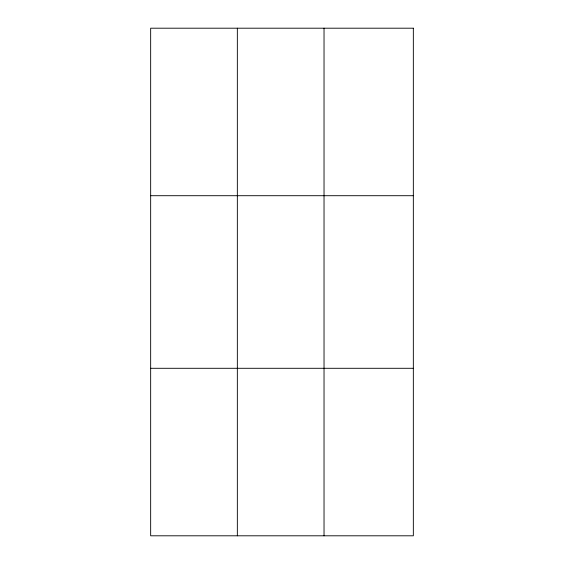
<?xml version="1.0" encoding="UTF-8"?>
<svg xmlns="http://www.w3.org/2000/svg" width="564" height="564" viewBox="0 0 564 564"><rect width="100%" height="100%" fill="white"/><g stroke="black" fill="none" stroke-linecap="round" stroke-linejoin="round"><path stroke-width="0.85" d="M237.345 28.2L237.345 535.8M324.032 28.2L324.032 535.8M150.658 195.708L413.341 195.708M150.658 368.292L413.341 368.292M413.341 28.2L413.341 535.8L150.658 535.8L150.658 28.2L413.341 28.2"/></g></svg>
